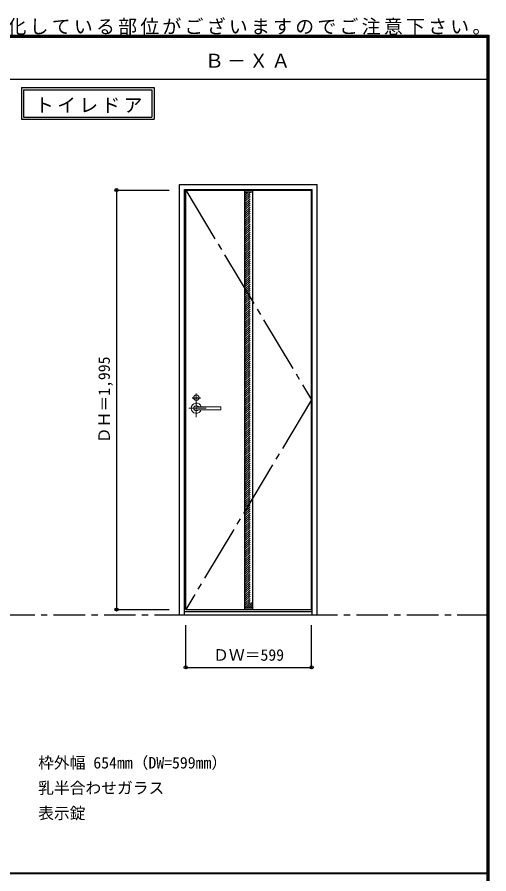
# Model space of a CAD drawing. Units: millimetres, scale not verified. Extents: x -6000 to 5700, y -4307 to 4260.
# Drawn here: x 3456 to 5700, y 186 to 4260 of the extents above; entities that cross this region are included whole.
import ezdxf
from ezdxf.enums import TextEntityAlignment as Align

# ---------------------------------------------------------------- set-up
doc = ezdxf.new("R2010")
doc.units = ezdxf.units.MM
doc.header["$LTSCALE"] = 30
doc.header["$PDMODE"] = 32
doc.header["$PDSIZE"] = 15
for name, pattern in [('CHAIN1', [8, 5, -1, 1, -1]), ('CHAIN2', [12, 9, -1, 1, -1]), ('DASHED1', [1.8, 1.2, -0.6])]:
    doc.linetypes.add(name, pattern=pattern)
for name, color, linetype in [('0-1_通り芯', 4, 'CHAIN1'), ('0-2_扉', 3, 'Continuous'), ('0-3_仕上げ', 3, 'Continuous'), ('0-4_枠', 3, 'Continuous'), ('0-7', 7, 'CHAIN2'), ('0-A_文字', 7, 'Continuous'), ('0-B_寸法', 7, 'Continuous'), ('0-C_ハッチ', 4, 'DASHED1'), ('F-1_枠', 6, 'Continuous'), ('F-A_文字', 7, 'Continuous')]:
    doc.layers.add(name, color=color, linetype=linetype)
doc.layers.add('0-5_レバー', color=7, linetype='Continuous', lineweight=18)
doc.styles.add('ＭＳ ゴシック', font='')
doc.styles.get('ＭＳ ゴシック').set_extended_font_data('MS Gothic')

msp = doc.modelspace()

# ---------------------------------------------------------------- linework, layer by layer
at = {"layer": '0-1_通り芯'}
msp.add_line((4288.5, 2450.5), (4328.5, 2450.5), dxfattribs=at)
at = {"layer": '0-2_扉'}
for p, q in [((4258, 3438), (4857, 3438)), ((4258, 1443), (4258, 3438)), ((4857, 1443), (4857, 3438)), ((4258, 1443), (4857, 1443))]:
    msp.add_line(p, q, dxfattribs=at)
at = {"layer": '0-3_仕上げ'}
for p, q in [((4538.5, 3438), (4538.5, 1443)), ((4576.5, 3438), (4576.5, 1443))]:
    msp.add_line(p, q, dxfattribs=at)
at = {"layer": '0-3_仕上げ', "color": 7}
for p, q in [((4538.5, 3430), (4576.5, 3430)), ((4538.5, 1451), (4576.5, 1451))]:
    msp.add_line(p, q, dxfattribs=at)
at = {"layer": '0-4_枠'}
for p, q in [((4229, 3465), (4883, 3465)), ((4229, 1418), (4229, 3465)), ((4883, 1418), (4883, 3465)), ((4253, 3441), (4859, 3441)), ((4253, 1418), (4253, 3441)), ((4859, 1418), (4859, 3441)), ((4253, 1433), (4859, 1433)), ((4229, 1418), (4883, 1418))]:
    msp.add_line(p, q, dxfattribs=at)
at = {"layer": '0-5_レバー', "color": 4, "linetype": 'CHAIN1'}
for p, q in [((4308.5, 2470.5), (4308.5, 2357.11)), ((4355.3, 2400.5), (4272.28, 2400.5))]:
    msp.add_line(p, q, dxfattribs=at)
at = {"layer": '0-5_レバー'}
for q in [(4425.5, 2405.99), (4425.5, 2395)]:
    msp.add_line((4425.5, 2400.5), q, dxfattribs=at)
for points in [[(4318.46, 2407.49), (4317.69, 2408.28), (4315.72, 2409.65), (4313.48, 2410.66), (4311.04, 2411.29), (4308.5, 2411.5), (4305.96, 2411.29), (4303.53, 2410.66), (4301.28, 2409.65), (4299.31, 2408.28), (4297.69, 2406.61), (4296.49, 2404.71), (4295.75, 2402.65), (4295.5, 2400.5), (4295.75, 2398.35), (4296.49, 2396.29), (4297.69, 2394.39), (4299.31, 2392.72), (4301.28, 2391.35), (4303.53, 2390.34), (4305.96, 2389.71), (4308.5, 2389.5), (4311.04, 2389.71), (4313.48, 2390.34), (4315.72, 2391.35), (4317.69, 2392.72), (4318.46, 2393.51)], [(4424, 2407.5), (4414.27, 2407.5), (4404.09, 2407.5), (4394.49, 2407.5), (4385.5, 2407.5), (4377.09, 2407.5), (4369.28, 2407.5), (4362.46, 2407.5), (4356.16, 2407.5), (4350.4, 2407.5), (4345.15, 2407.5), (4340.36, 2407.5), (4335.71, 2407.5), (4331.5, 2407.5), (4327.75, 2407.5), (4325.75, 2407.5), (4323.9, 2407.5), (4321.89, 2407.49), (4319.48, 2407.49), (4317.99, 2407.49), (4316.45, 2407.49), (4314.93, 2407.49), (4313.83, 2407.49), (4313.37, 2407.49), (4313.37, 2407.48)], [(4424, 2407.5), (4414.92, 2407.5), (4414.52, 2407.5)], [(4313.52, 2393.51), (4313.65, 2393.51), (4314.09, 2393.51), (4314.81, 2393.51), (4315.83, 2393.51), (4317.09, 2393.51), (4318.44, 2393.51), (4321.3, 2393.51), (4324.28, 2393.5), (4327.3, 2393.5), (4330.34, 2393.5), (4333.41, 2393.5), (4336.49, 2393.5), (4340.49, 2393.5), (4344.9, 2393.5), (4349.87, 2393.5), (4355.4, 2393.5), (4361.49, 2393.5), (4368.14, 2393.5), (4375.35, 2393.5), (4383.94, 2393.5), (4393.2, 2393.5), (4403.14, 2393.5), (4413.75, 2393.5), (4424, 2393.5)]]:
    msp.add_lwpolyline(points, dxfattribs=at)
at = {"layer": '0-5_レバー', "color": 4}
msp.add_circle((4308.5, 2450.5), 13, dxfattribs=at)
at = {"layer": '0-5_レバー'}
for centre, radius, start, end in [((4308.5, 2400.5), 24.55, 16.59952, 343.36736), ((4424, 2406), 1.5, 0.00847, 89.9163), ((4424, 2406), 1.5, 360, 90.17419), ((4424, 2395), 1.5, 270.16419, 0), ((4424, 2395), 1.5, 269.91059, 359.99153)]:
    msp.add_arc(centre, radius, start, end, dxfattribs=at)
at = {"layer": '0-7'}
for p, q in [((4258, 3438), (4857, 2440.5)), ((4857, 2440.5), (4258, 1443))]:
    msp.add_line(p, q, dxfattribs=at)
at = {"layer": '0-A_文字'}
for p, q in [((3476.4, 3925), (3476.4, 3775)), ((3486.4, 3915), (3486.4, 3785)), ((3486.4, 3915), (4097.43, 3915)), ((4097.43, 3915), (4097.43, 3785)), ((3476.4, 3775), (4107.43, 3775)), ((3486.4, 3785), (4097.43, 3785))]:
    msp.add_line(p, q, dxfattribs=at)
msp.add_lwpolyline([(3476.4, 3925), (4107.43, 3925), (4107.43, 3775)], dxfattribs=at)
at = {"layer": '0-B_寸法', "color": 4}
for p, q in [((3929, 3438), (4179, 3438)), ((3929, 3438), (3929, 1443)), ((3929, 1443), (4179, 1443)), ((4258, 1168), (4258, 1368)), ((4857, 1168), (4857, 1368)), ((4258, 1168), (4857, 1168))]:
    msp.add_line(p, q, dxfattribs=at)
at = {"layer": '0-B_寸法'}
for p in [(3929, 3438), (3929, 1443), (4258, 1168), (4857, 1168)]:
    msp.add_point(p, dxfattribs=at)
at = {"layer": '0-C_ハッチ'}
for p, q in [((4538.5, 3401.01), (4567.49, 3430)), ((4538.5, 3410.91), (4557.59, 3430)), ((4538.5, 3420.81), (4547.69, 3430)), ((4538.5, 3391.11), (4576.5, 3429.11)), ((4538.5, 3381.21), (4576.5, 3419.21)), ((4538.5, 3371.31), (4576.5, 3409.31)), ((4538.5, 3361.41), (4576.5, 3399.41)), ((4538.5, 3351.51), (4576.5, 3389.51)), ((4538.5, 3341.61), (4576.5, 3379.61)), ((4538.5, 3331.71), (4576.5, 3369.71)), ((4538.5, 3321.81), (4576.5, 3359.81)), ((4538.5, 3311.91), (4576.5, 3349.91)), ((4538.5, 3302.01), (4576.5, 3340.01)), ((4538.5, 3292.11), (4576.5, 3330.11)), ((4538.5, 3282.21), (4576.5, 3320.21)), ((4538.5, 3272.31), (4576.5, 3310.31)), ((4538.5, 3262.41), (4576.5, 3300.41)), ((4538.5, 3252.52), (4576.5, 3290.52)), ((4538.5, 3242.62), (4576.5, 3280.62)), ((4538.5, 3232.72), (4576.5, 3270.72)), ((4538.5, 3222.82), (4576.5, 3260.82)), ((4538.5, 3212.92), (4576.5, 3250.92)), ((4538.5, 3203.02), (4576.5, 3241.02)), ((4538.5, 3193.12), (4576.5, 3231.12)), ((4538.5, 3183.22), (4576.5, 3221.22)), ((4538.5, 3173.32), (4576.5, 3211.32)), ((4538.5, 3163.42), (4576.5, 3201.42)), ((4538.5, 3153.52), (4576.5, 3191.52)), ((4538.5, 3143.62), (4576.5, 3181.62)), ((4538.5, 3133.72), (4576.5, 3171.72)), ((4538.5, 3123.82), (4576.5, 3161.82)), ((4538.5, 3113.92), (4576.5, 3151.92)), ((4538.5, 3104.02), (4576.5, 3142.02)), ((4538.5, 3094.12), (4576.5, 3132.12)), ((4538.5, 3084.22), (4576.5, 3122.22)), ((4538.5, 3074.32), (4576.5, 3112.32)), ((4538.5, 3064.42), (4576.5, 3102.42)), ((4538.5, 3054.53), (4576.5, 3092.53)), ((4538.5, 3044.63), (4576.5, 3082.63)), ((4538.5, 3034.73), (4576.5, 3072.73)), ((4538.5, 3024.83), (4576.5, 3062.83)), ((4538.5, 3014.93), (4576.5, 3052.93)), ((4538.5, 3005.03), (4576.5, 3043.03)), ((4538.5, 2995.13), (4576.5, 3033.13)), ((4538.5, 2985.23), (4576.5, 3023.23)), ((4538.5, 2975.33), (4576.5, 3013.33)), ((4538.5, 2965.43), (4576.5, 3003.43)), ((4538.5, 2955.53), (4576.5, 2993.53)), ((4538.5, 2945.63), (4576.5, 2983.63)), ((4538.5, 2935.73), (4576.5, 2973.73)), ((4538.5, 2925.83), (4576.5, 2963.83)), ((4538.5, 2915.93), (4576.5, 2953.93)), ((4538.5, 2906.03), (4576.5, 2944.03)), ((4538.5, 2896.13), (4576.5, 2934.13)), ((4538.5, 2886.23), (4576.5, 2924.23)), ((4538.5, 2876.33), (4576.5, 2914.33)), ((4538.5, 2866.44), (4576.5, 2904.44)), ((4538.5, 2856.54), (4576.5, 2894.54)), ((4538.5, 2846.64), (4576.5, 2884.64)), ((4538.5, 2836.74), (4576.5, 2874.74)), ((4538.5, 2826.84), (4576.5, 2864.84)), ((4538.5, 2816.94), (4576.5, 2854.94)), ((4538.5, 2807.04), (4576.5, 2845.04)), ((4538.5, 2797.14), (4576.5, 2835.14)), ((4538.5, 2787.24), (4576.5, 2825.24)), ((4538.5, 2777.34), (4576.5, 2815.34)), ((4538.5, 2767.44), (4576.5, 2805.44)), ((4538.5, 2757.54), (4576.5, 2795.54)), ((4538.5, 2747.64), (4576.5, 2785.64)), ((4538.5, 2737.74), (4576.5, 2775.74)), ((4538.5, 2727.84), (4576.5, 2765.84)), ((4538.5, 2717.94), (4576.5, 2755.94)), ((4538.5, 2708.04), (4576.5, 2746.04)), ((4538.5, 2698.14), (4576.5, 2736.14)), ((4538.5, 2688.24), (4576.5, 2726.24)), ((4538.5, 2678.34), (4576.5, 2716.34)), ((4538.5, 2668.45), (4576.5, 2706.45)), ((4538.5, 2658.55), (4576.5, 2696.55)), ((4538.5, 2648.65), (4576.5, 2686.65)), ((4538.5, 2638.75), (4576.5, 2676.75)), ((4538.5, 2628.85), (4576.5, 2666.85)), ((4538.5, 2618.95), (4576.5, 2656.95)), ((4538.5, 2609.05), (4576.5, 2647.05)), ((4538.5, 2599.15), (4576.5, 2637.15)), ((4538.5, 2589.25), (4576.5, 2627.25)), ((4538.5, 2579.35), (4576.5, 2617.35)), ((4538.5, 2569.45), (4576.5, 2607.45)), ((4538.5, 2559.55), (4576.5, 2597.55)), ((4538.5, 2549.65), (4576.5, 2587.65)), ((4538.5, 2539.75), (4576.5, 2577.75)), ((4538.5, 2529.85), (4576.5, 2567.85)), ((4538.5, 2519.95), (4576.5, 2557.95)), ((4538.5, 2510.05), (4576.5, 2548.05)), ((4538.5, 2500.15), (4576.5, 2538.15)), ((4538.5, 2490.25), (4576.5, 2528.25)), ((4538.5, 2480.35), (4576.5, 2518.35)), ((4538.5, 2470.46), (4576.5, 2508.46)), ((4538.5, 2460.56), (4576.5, 2498.56)), ((4538.5, 2450.66), (4576.5, 2488.66)), ((4538.5, 2440.76), (4576.5, 2478.76)), ((4538.5, 2430.86), (4576.5, 2468.86)), ((4538.5, 2420.96), (4576.5, 2458.96)), ((4538.5, 2411.06), (4576.5, 2449.06)), ((4538.5, 2401.16), (4576.5, 2439.16)), ((4538.5, 2391.26), (4576.5, 2429.26)), ((4538.5, 2381.36), (4576.5, 2419.36)), ((4538.5, 2371.46), (4576.5, 2409.46)), ((4538.5, 2361.56), (4576.5, 2399.56)), ((4538.5, 2351.66), (4576.5, 2389.66)), ((4538.5, 2341.76), (4576.5, 2379.76)), ((4538.5, 2331.86), (4576.5, 2369.86)), ((4538.5, 2321.96), (4576.5, 2359.96)), ((4538.5, 2312.06), (4576.5, 2350.06)), ((4538.5, 2302.16), (4576.5, 2340.16)), ((4538.5, 2292.26), (4576.5, 2330.26)), ((4538.5, 2282.36), (4576.5, 2320.36)), ((4538.5, 2272.47), (4576.5, 2310.47)), ((4538.5, 2262.57), (4576.5, 2300.57)), ((4538.5, 2252.67), (4576.5, 2290.67)), ((4538.5, 2242.77), (4576.5, 2280.77)), ((4538.5, 2232.87), (4576.5, 2270.87)), ((4538.5, 2222.97), (4576.5, 2260.97)), ((4538.5, 2213.07), (4576.5, 2251.07)), ((4538.5, 2203.17), (4576.5, 2241.17)), ((4538.5, 2193.27), (4576.5, 2231.27)), ((4538.5, 2183.37), (4576.5, 2221.37)), ((4538.5, 2173.47), (4576.5, 2211.47)), ((4538.5, 2163.57), (4576.5, 2201.57)), ((4538.5, 2153.67), (4576.5, 2191.67)), ((4538.5, 2143.77), (4576.5, 2181.77)), ((4538.5, 2133.87), (4576.5, 2171.87)), ((4538.5, 2123.97), (4576.5, 2161.97)), ((4538.5, 2114.07), (4576.5, 2152.07)), ((4538.5, 2104.17), (4576.5, 2142.17)), ((4538.5, 2094.27), (4576.5, 2132.27)), ((4538.5, 2084.37), (4576.5, 2122.37)), ((4538.5, 2074.48), (4576.5, 2112.48)), ((4538.5, 2064.58), (4576.5, 2102.58)), ((4538.5, 2054.68), (4576.5, 2092.68)), ((4538.5, 2044.78), (4576.5, 2082.78)), ((4538.5, 2034.88), (4576.5, 2072.88)), ((4538.5, 2024.98), (4576.5, 2062.98)), ((4538.5, 2015.08), (4576.5, 2053.08)), ((4538.5, 2005.18), (4576.5, 2043.18)), ((4538.5, 1995.28), (4576.5, 2033.28)), ((4538.5, 1985.38), (4576.5, 2023.38)), ((4538.5, 1975.48), (4576.5, 2013.48)), ((4538.5, 1965.58), (4576.5, 2003.58)), ((4538.5, 1955.68), (4576.5, 1993.68)), ((4538.5, 1945.78), (4576.5, 1983.78)), ((4538.5, 1935.88), (4576.5, 1973.88)), ((4538.5, 1925.98), (4576.5, 1963.98)), ((4538.5, 1916.08), (4576.5, 1954.08)), ((4538.5, 1906.18), (4576.5, 1944.18)), ((4538.5, 1896.28), (4576.5, 1934.28)), ((4538.5, 1886.39), (4576.5, 1924.39)), ((4538.5, 1876.49), (4576.5, 1914.49)), ((4538.5, 1866.59), (4576.5, 1904.59)), ((4538.5, 1856.69), (4576.5, 1894.69)), ((4538.5, 1846.79), (4576.5, 1884.79)), ((4538.5, 1836.89), (4576.5, 1874.89)), ((4538.5, 1826.99), (4576.5, 1864.99)), ((4538.5, 1817.09), (4576.5, 1855.09)), ((4538.5, 1807.19), (4576.5, 1845.19)), ((4538.5, 1797.29), (4576.5, 1835.29)), ((4538.5, 1787.39), (4576.5, 1825.39)), ((4538.5, 1777.49), (4576.5, 1815.49)), ((4538.5, 1767.59), (4576.5, 1805.59)), ((4538.5, 1757.69), (4576.5, 1795.69)), ((4538.5, 1747.79), (4576.5, 1785.79)), ((4538.5, 1737.89), (4576.5, 1775.89)), ((4538.5, 1727.99), (4576.5, 1765.99)), ((4538.5, 1718.09), (4576.5, 1756.09)), ((4538.5, 1708.19), (4576.5, 1746.19)), ((4538.5, 1698.29), (4576.5, 1736.29)), ((4538.5, 1688.4), (4576.5, 1726.4)), ((4538.5, 1678.5), (4576.5, 1716.5)), ((4538.5, 1668.6), (4576.5, 1706.6)), ((4538.5, 1658.7), (4576.5, 1696.7)), ((4538.5, 1648.8), (4576.5, 1686.8)), ((4538.5, 1638.9), (4576.5, 1676.9)), ((4538.5, 1629), (4576.5, 1667)), ((4538.5, 1619.1), (4576.5, 1657.1)), ((4538.5, 1609.2), (4576.5, 1647.2)), ((4538.5, 1599.3), (4576.5, 1637.3)), ((4538.5, 1589.4), (4576.5, 1627.4)), ((4538.5, 1579.5), (4576.5, 1617.5)), ((4538.5, 1569.6), (4576.5, 1607.6)), ((4538.5, 1559.7), (4576.5, 1597.7)), ((4538.5, 1549.8), (4576.5, 1587.8)), ((4538.5, 1539.9), (4576.5, 1577.9)), ((4538.5, 1530), (4576.5, 1568)), ((4538.5, 1520.1), (4576.5, 1558.1)), ((4538.5, 1510.2), (4576.5, 1548.2)), ((4538.5, 1500.3), (4576.5, 1538.3)), ((4538.5, 1490.41), (4576.5, 1528.41)), ((4538.5, 1480.51), (4576.5, 1518.51)), ((4538.5, 1470.61), (4576.5, 1508.61)), ((4538.5, 1460.71), (4576.5, 1498.71)), ((4538.69, 1451), (4576.5, 1488.81)), ((4548.59, 1451), (4576.5, 1478.91)), ((4558.49, 1451), (4576.5, 1469.01)), ((4568.39, 1451), (4576.5, 1459.11))]:
    msp.add_line(p, q, dxfattribs=at)
at = {"layer": 'F-1_枠'}
for p, q in [((-6000, 4175), (5700, 4175)), ((-6000, 4170), (5700, 4170)), ((-6000, 4165), (5700, 4165)), ((5690, 4175), (5690, -4205)), ((5695, 4175), (5695, -4205)), ((5700, 4175), (5700, -4205)), ((-6000, 3965), (5700, 3965)), ((-6000, 190.5), (5700, 190.5)), ((-6000, 187.5), (5700, 187.5))]:
    msp.add_line(p, q, dxfattribs=at)
at = {"layer": 'F-1_枠', "color": 7, "linetype": 'CHAIN1'}
msp.add_line((-5490, 1418), (5690, 1418), dxfattribs=at)

# ---------------------------------------------------------------- texts
at = {"layer": '0-A_文字', "style": 'ＭＳ ゴシック'}
for s, p in [('枠外幅 654mm（DW=599mm）', (3556.4, 670.5)), ('乳半合わせガラス', (3556.4, 550.5)), ('表示錠', (3556.4, 430.5))]:
    msp.add_text(s, height=54.99, dxfattribs=at).set_placement(p, align=Align.BOTTOM_LEFT)
at = {"layer": '0-A_文字', "char_height": 65.98, "attachment_point": 7, "style": 'ＭＳ ゴシック'}
for s, insert in [('\\T1.17;Ｂ－ＸＡ', (4349.7, 4020)), ('\\T1.17;トイレドア', (3541.06, 3805))]:
    msp.add_mtext(s, dxfattribs=dict(at, insert=insert))
at = {"layer": '0-B_寸法', "style": 'ＭＳ ゴシック'}
msp.add_text('ＤＨ＝1,995', height=54.99, rotation=90, dxfattribs=at).set_placement((3914, 2234.25), align=Align.BOTTOM_LEFT)
msp.add_text('ＤＷ＝599', height=54.99, dxfattribs=at).set_placement((4388.75, 1183), align=Align.BOTTOM_LEFT)
at = {"layer": 'F-A_文字', "insert": (1515, 4175), "char_height": 65.98, "attachment_point": 7, "style": 'ＭＳ ゴシック'}
msp.add_mtext('\\T1.17;※本図は意匠確認用です。\u3000表記の簡略化している部位がございますのでご注意下さい。', dxfattribs=at)

doc.saveas('drawing.dxf')
